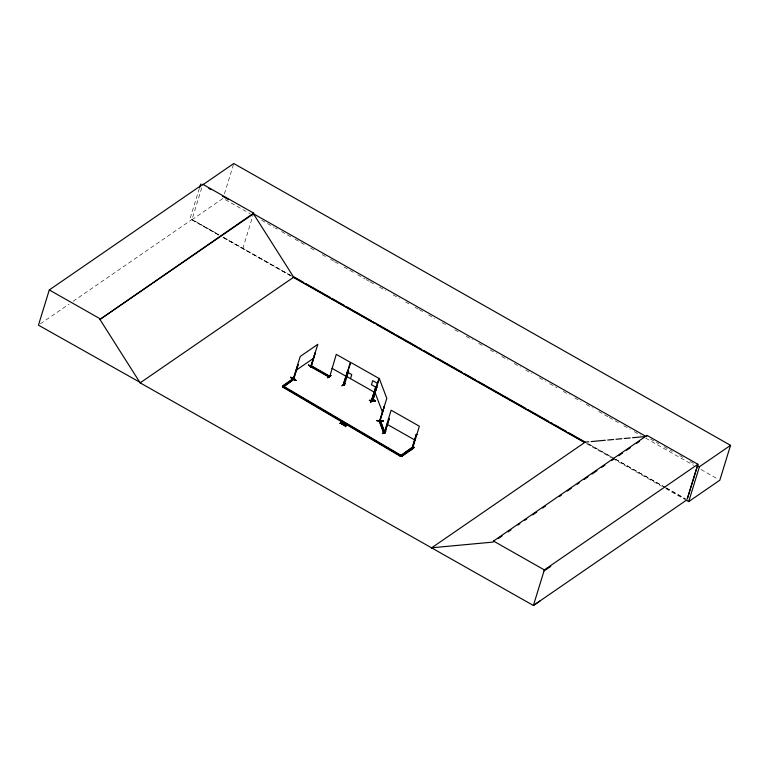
<?xml version="1.0" encoding="UTF-8"?>
<svg xmlns="http://www.w3.org/2000/svg" width="769" height="769" viewBox="0 0 769 769"><rect width="100%" height="100%" fill="white"/><g stroke="black" fill="none" stroke-linecap="round" stroke-linejoin="round"><path stroke-width="0.58" stroke-dasharray="3.85 2.88" d="M199.334 188.472L190.068 218.579L218.877 234.872M218.886 235.103L191.904 219.79L202.622 184.945M224.413 193.875L233.757 163.518M242.754 248.637L253.136 214.907M40.43 323.807L69.133 304.053M73.093 301.323L191.99 219.501L218.973 234.814M191.904 219.79L223.029 198.373L250.165 213.763M223.039 237.227L292.653 276.609L223.125 237.169M614.325 458.584L587.314 443.3L614.296 458.612M615.373 459.17L665.243 487.392M666.281 487.979L686.025 499.148M650.516 439.022L658.841 443.742M664.041 446.693L672.366 451.413M679.652 455.546L683.814 457.901M690.053 461.448L694.215 463.803M261.652 220.28L274.177 227.384M275.215 227.97L277.301 229.152M281.483 231.527L290.874 236.852M295.046 239.217L304.437 244.552M310.705 248.099L315.924 251.059M322.182 254.616L326.354 256.981M330.535 259.355L333.659 261.124M334.707 261.72L339.927 264.68M344.099 267.045L353.49 272.38M357.672 274.744L364.977 278.887M366.015 279.483L369.149 281.252M370.197 281.848L374.368 284.213M379.588 287.173L385.846 290.73M393.151 294.873L399.419 298.43M405.676 301.977L409.848 304.351M415.068 307.302L418.201 309.08M419.249 309.676L423.421 312.041M428.641 315.002L434.898 318.558M442.204 322.701L447.423 325.662M454.729 329.805L458.91 332.17M466.216 336.313L472.474 339.869M478.731 343.426L483.951 346.386M490.218 349.933L496.476 353.49M501.696 356.451L507.963 359.998M514.221 363.554L520.488 367.101M525.698 370.062L531.965 373.619M539.271 377.762L545.529 381.309M549.71 383.683L557.016 387.826M563.273 391.383L569.541 394.93M574.751 397.89L581.018 401.447M586.238 404.407L592.495 407.954M598.763 411.511L608.154 416.836M609.202 417.432L618.593 422.758M623.813 425.718L630.071 429.265M634.242 431.64L640.51 435.187M645.729 438.147L693.734 465.38M701.04 469.532L717.737 479M615.335 459.199L665.147 487.459M666.185 488.046L684.862 498.639M223.039 237.458L290.797 275.888M586.353 443.55L611.413 457.766M612.46 458.362L661.542 486.21M665.723 488.575L685.564 499.831"/><path stroke-width="1.15" d="M341.849 423.546L340.061 423.402L341.907 423.017L342.263 424.651C341.273 422.056 346.492 423.719 342.272 423.546M342.263 424.651L342.359 423.258M347.444 425.401L345.675 425.257L345.358 423.873L345.694 426.603L345.79 425.209L347.53 425.113L345.79 425.209M344.003 423.45L342.234 423.306L341.917 421.931L341.821 423.306L340.061 423.402M345.358 423.873L345.252 425.257L343.493 425.353L345.348 424.969M341.84 424.411L341.945 423.258L340.148 423.113M342.234 423.306L342.34 422.171M345.271 426.362L345.377 425.199L343.589 425.065M308.456 365.208L313.906 368.111M341.984 385.865L345.425 383.385M342.042 385.644L345.339 383.596M343.82 384.385L344.522 384.615L344.06 384.337M344.127 385.154L344.425 384.538M371.571 400.13L372.283 400.361L371.687 400.034M388.999 418.951L388.518 418.682L389.114 418.874L384.885 432.851L384.173 432.611L384.923 432.418M384.875 432.562L384.529 432.034M412.088 447.856L412.684 448.164M412.049 448.26L412.636 448.577L412.232 447.75M377.06 420.739C396.15 421.489 363.708 419.951 383.135 420.797M383.077 421.056L376.973 420.537M311.176 366.871L315.232 352.798L310.926 367.053M540.146 600.925L533.398 605.482L140.15 382.856L99.932 319.452L253.472 213.792L253.674 213.138L202.824 184.291L49.283 289.951L38.45 325.162L140.583 382.654M99.932 319.452L253.674 213.138M199.68 187.357L200.709 184.012M202.824 184.291L202.622 184.945L233.757 163.518L730.55 445.338L719.832 480.183L688.697 501.609L686.611 500.427M293.643 378.165L294.671 378.752L282.867 387.182L400.072 456.123L411.876 447.683L412.77 448.702L401.774 456.277L282.502 386.173L293.796 378.137M282.867 387.182L283.665 386.317L282.636 385.74M298.112 364.804L293.873 378.771L293.297 378.838L300.237 356.441L317.837 344.329L310.628 366.89M293.72 378.454L293.498 378.982L297.93 364.708M283.53 386.759L294.671 378.752M295.882 380.54C279.666 370.523 306.927 386.961 290.711 377.425M310.868 367.053L311.08 366.553M311.282 367.044L311.926 366.602L329.574 376.618L328.93 377.06L311.282 367.044L312.06 366.169L329.901 376.281L329.651 376.925L336.274 354.365L350.395 362.372L343.483 384.808M313.819 367.976L308.504 364.987L313.839 367.976M330.901 375.493L327.854 377.569M328.93 377.06L329.757 376.56M343.435 384.788L350.722 362.41L378.963 378.425L371.879 400.899M347.665 370.629L343.224 384.654M348.597 371.148L348.001 370.956L348.597 371.148L344.368 385.106L343.772 384.788M350.51 378.656L351.76 374.59L348.088 372.504M341.917 421.931L342.253 422.46M343.599 423.219L344.099 423.161M343.493 425.353L343.983 425.286M345.781 424.113L345.262 424.171M345.675 425.257L347.53 425.113M345.694 426.603L345.358 426.064M369.428 400.572L375.58 400.774L369.514 400.284M370.735 402.206L373.821 399.496L370.552 401.812M371.475 400.649L371.975 400.957L376.358 386.903L375.878 386.634L371.417 400.62L372.061 400.822M375.878 386.634L371.533 400.543M376.868 386.922L372.513 401.226L376.656 386.913L377.002 387.268M372.811 400.399L372.609 400.88M379.069 420.662L380.386 420.326L384.952 433.197L383.769 433.091L379.069 420.662L380.251 420.758L383.779 430.082M379.713 420.441L384.26 406.484L380.097 420.758L380.059 420.268M385.605 431.217L382.674 433.399M383.769 433.091L379.204 420.23M384.269 432.668L391.123 410.213L419.365 426.228L412.52 448.673L412.184 447.904M384.769 432.928L389.114 418.874M400.072 456.123L400.88 455.258L283.665 386.317M401.774 456.277L412.905 448.269M410.944 449.778L414.28 447.471M400.745 455.69L411.876 447.683M416.279 434.437L416.875 434.62L416.279 434.437L411.992 448.375L412.52 448.673M416.394 434.35L412.136 448.269M687.294 498.668L697.887 464.245L647.037 435.398L493.496 541.059L493.179 542.078L431.697 547.788M697.887 464.245L544.346 569.906L533.398 605.482L686.938 499.821M646.719 436.408L647.037 435.398M687.409 498.62L697.694 465.168M688.697 501.609L699.415 466.754L730.55 445.338M290.567 377.55L296.065 380.424M331.045 375.522L327.767 377.858M375.493 400.985L369.341 400.37M293.354 378.809L282.502 386.173M382.337 433.514L385.951 431.121M370.495 402.033L373.821 399.524M370.523 402.062L373.763 399.745M382.568 433.629L384.788 432.774M411.031 449.788L414.337 447.241M140.15 382.856L294.056 276.946L303.447 282.281M295.95 370.379L313.55 358.267M431.332 548.037L585.238 442.127L588.785 441.8M498.12 538.675L502.07 535.955M508.001 531.869L510.972 529.831M517.883 525.073L519.863 523.708M524.804 520.315L526.784 518.95M532.715 514.874L536.666 512.154M542.597 508.069L545.557 506.031M559.39 496.505L561.37 495.149M567.301 491.064L571.252 488.344M577.183 484.268L579.163 482.903M584.104 479.5L588.054 476.78M592.005 474.06L596.946 470.666M601.887 467.264L604.857 465.226M611.768 460.458L613.749 459.103M618.689 455.7L622.64 452.979M626.591 450.259L630.551 447.539M636.472 443.463L639.443 441.416M544.029 570.925L550.787 566.369M293.556 378.636L294.537 379.184M344.377 384.702L343.753 384.942M384.442 432.005L384.289 432.514M591.15 441.579L605.338 440.252M607.702 440.041L613.614 439.483M615.979 439.272L621.89 438.714M624.255 438.503L630.167 437.946M632.531 437.734L644.355 436.629M342.33 423.017L343.695 422.931M343.897 425.584L345.291 425.488M343.935 384.279L343.83 384.788M383.904 432.659L385.086 432.755M379.857 420.758L386.788 398.332L379.261 378.435L372.417 401.139M208.851 188.472L210.927 189.655M222.337 196.124L228.566 199.661M646.364 436.657L253.472 213.792L293.691 277.196L584.873 442.377M697.339 465.581L699.415 466.754M305.533 283.463L330.583 297.67M332.669 298.853L344.147 305.37M346.242 306.552L371.283 320.76M373.369 321.942L394.247 333.784M396.333 334.967L417.211 346.809M419.297 347.992L421.383 349.174M423.469 350.356L434.946 356.874M437.032 358.056L462.082 372.263M464.168 373.446L475.655 379.963M477.741 381.145L525.746 408.377M527.832 409.56L548.71 421.402M550.796 422.585L552.882 423.777M554.968 424.959L566.445 431.467M568.541 432.649L585.238 442.127M292.883 277.08L374.34 323.288M376.435 324.47L584.257 442.367M377.425 383.318L372.715 380.655L371.465 384.721L376.166 387.384M346.435 376.349L374.676 392.373M331.987 368.303L346.108 376.31M311.416 366.611L329.065 376.627M386.836 424.152L415.077 440.176M411.742 448.125L412.77 448.702M400.88 455.258L401.908 455.844M493.496 541.059L544.346 569.906M49.283 289.951L100.133 318.799M283.002 386.749L400.207 455.681M374.974 392.382L382.501 412.271"/></g></svg>
